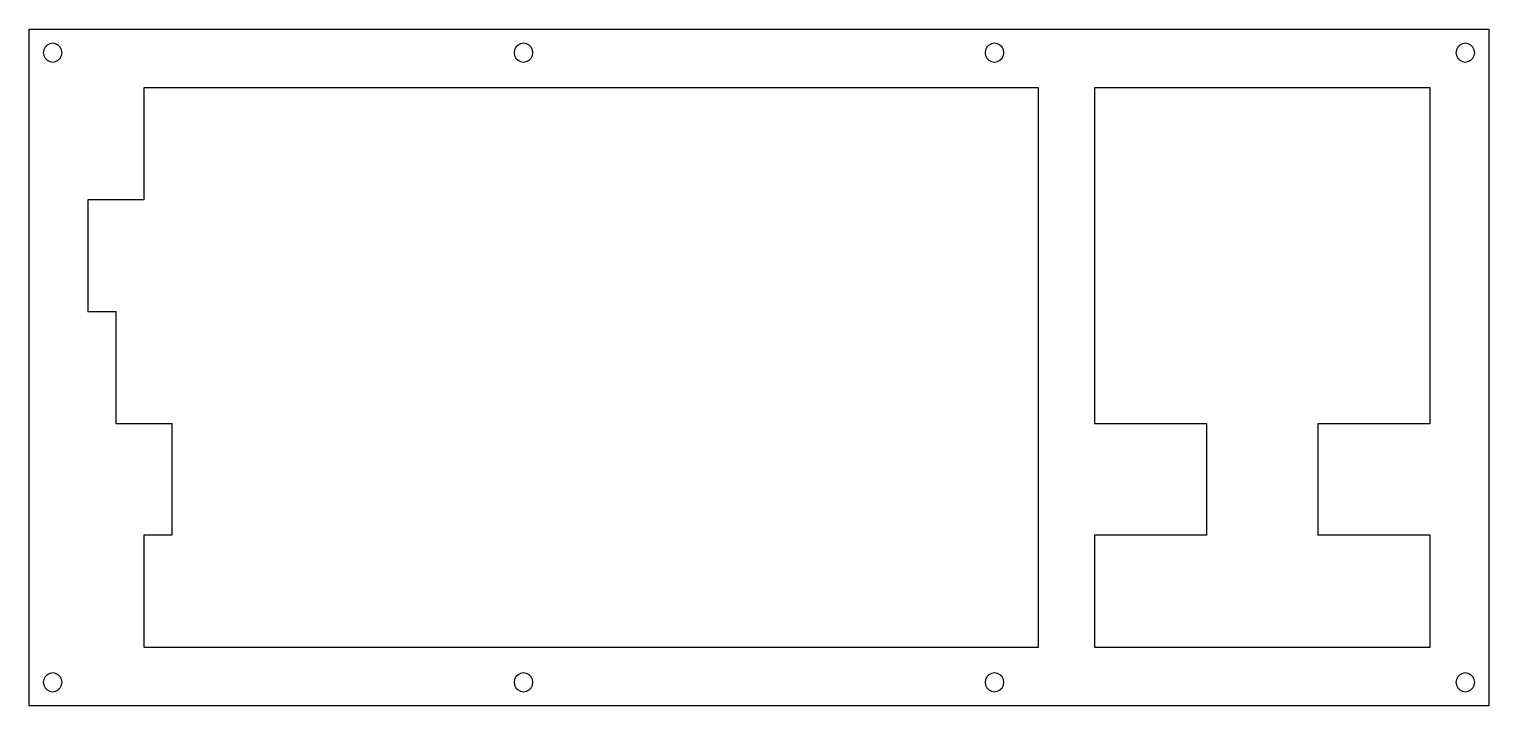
# Model space of a CAD drawing. Extents: x 0 to 249, y 0 to 115.
import ezdxf

# ---------------------------------------------------------------- set-up
doc = ezdxf.new("R2010")
doc.units = 0
doc.layers.get('0').update_dxf_attribs({"linetype": 'CONTINUOUS'})

msp = doc.modelspace()

# ---------------------------------------------------------------- linework, layer by layer
at = {"color": 0}
for p, q in [((0.09371, 115.343), (248.695, 115.343)), ((0.09371, 0.09371), (0.09371, 115.343)), ((248.695, 115.343), (248.695, 0.09371)), ((2.79879, 112.285), (2.57142, 111.838)), ((3.15157, 112.638), (2.79879, 112.285)), ((3.59943, 112.866), (3.15157, 112.638)), ((4.09416, 112.944), (3.59943, 112.866)), ((4.58749, 112.866), (4.09416, 112.944)), ((5.03396, 112.638), (4.58749, 112.866)), ((5.38812, 112.285), (5.03396, 112.638)), ((5.61414, 111.838), (5.38812, 112.285)), ((82.9991, 112.285), (82.7719, 111.838)), ((83.3533, 112.638), (82.9991, 112.285)), ((83.7985, 112.866), (83.3533, 112.638)), ((84.2931, 112.944), (83.7985, 112.866)), ((84.788, 112.866), (84.2931, 112.944)), ((85.2343, 112.638), (84.788, 112.866)), ((85.5871, 112.285), (85.2343, 112.638)), ((85.816, 111.838), (85.5871, 112.285)), ((163.2, 112.285), (162.972, 111.838)), ((163.554, 112.638), (163.2, 112.285)), ((164, 112.866), (163.554, 112.638)), ((164.494, 112.944), (164, 112.866)), ((164.989, 112.866), (164.494, 112.944)), ((165.435, 112.638), (164.989, 112.866)), ((165.789, 112.285), (165.435, 112.638)), ((166.017, 111.838), (165.789, 112.285)), ((243.4, 112.285), (243.173, 111.838)), ((243.754, 112.638), (243.4, 112.285)), ((244.199, 112.866), (243.754, 112.638)), ((244.694, 112.944), (244.199, 112.866)), ((245.189, 112.866), (244.694, 112.944)), ((245.635, 112.638), (245.189, 112.866)), ((245.988, 112.285), (245.635, 112.638)), ((246.216, 111.838), (245.988, 112.285)), ((2.57142, 111.838), (2.49425, 111.344)), ((2.49425, 111.344), (2.57142, 110.849)), ((2.57142, 110.849), (2.79879, 110.403)), ((2.79879, 110.403), (3.15157, 110.05)), ((3.15157, 110.05), (3.59943, 109.823)), ((3.59943, 109.823), (4.09416, 109.743)), ((4.09416, 109.743), (4.58749, 109.823)), ((4.58749, 109.823), (5.03396, 110.05)), ((5.03396, 110.05), (5.38812, 110.403)), ((5.38812, 110.403), (5.61414, 110.849)), ((5.69405, 111.344), (5.61414, 111.838)), ((5.61414, 110.849), (5.69405, 111.344)), ((82.7719, 111.838), (82.6932, 111.344)), ((82.6932, 111.344), (82.7719, 110.849)), ((82.7719, 110.849), (82.9991, 110.403)), ((82.9991, 110.403), (83.3533, 110.05)), ((83.3533, 110.05), (83.7985, 109.823)), ((83.7985, 109.823), (84.2931, 109.743)), ((84.2931, 109.743), (84.788, 109.823)), ((84.788, 109.823), (85.2343, 110.05)), ((85.2343, 110.05), (85.5871, 110.403)), ((85.5871, 110.403), (85.816, 110.849)), ((85.8933, 111.344), (85.816, 111.838)), ((85.816, 110.849), (85.8933, 111.344)), ((162.972, 111.838), (162.894, 111.344)), ((162.894, 111.344), (162.972, 110.849)), ((162.972, 110.849), (163.2, 110.403)), ((163.2, 110.403), (163.554, 110.05)), ((163.554, 110.05), (164, 109.823)), ((164, 109.823), (164.494, 109.743)), ((164.494, 109.743), (164.989, 109.823)), ((164.989, 109.823), (165.435, 110.05)), ((165.435, 110.05), (165.789, 110.403)), ((165.789, 110.403), (166.017, 110.849)), ((166.093, 111.344), (166.017, 111.838)), ((166.017, 110.849), (166.093, 111.344)), ((243.173, 111.838), (243.094, 111.344)), ((243.094, 111.344), (243.173, 110.849)), ((243.173, 110.849), (243.4, 110.403)), ((243.4, 110.403), (243.754, 110.05)), ((243.754, 110.05), (244.199, 109.823)), ((244.199, 109.823), (244.694, 109.743)), ((244.694, 109.743), (245.189, 109.823)), ((245.189, 109.823), (245.635, 110.05)), ((245.635, 110.05), (245.988, 110.403)), ((245.988, 110.403), (246.216, 110.849)), ((246.295, 111.344), (246.216, 111.838)), ((246.216, 110.849), (246.295, 111.344)), ((19.6164, 105.347), (19.6164, 86.2954)), ((172.019, 105.347), (19.6164, 105.347)), ((172.019, 10.0941), (172.019, 105.347)), ((181.541, 105.347), (181.541, 67.244)), ((238.694, 105.347), (181.541, 105.347)), ((238.694, 48.194), (238.694, 105.347)), ((19.6164, 86.2954), (10.0914, 86.2954)), ((10.0914, 86.2954), (10.0914, 67.244)), ((10.0914, 67.244), (14.8553, 67.244)), ((14.8553, 67.244), (14.8553, 48.194)), ((181.541, 67.244), (181.543, 67.244)), ((181.543, 67.244), (181.543, 48.194)), ((14.8553, 48.194), (24.3803, 48.194)), ((24.3803, 48.194), (24.3803, 29.1455)), ((181.543, 48.194), (200.593, 48.194)), ((200.593, 48.194), (200.593, 29.1455)), ((219.644, 29.1455), (219.644, 48.194)), ((219.644, 48.194), (238.694, 48.194)), ((24.3803, 29.1455), (19.6164, 29.1455)), ((19.6164, 29.1455), (19.6164, 10.0941)), ((200.593, 29.1455), (181.541, 29.1455)), ((181.541, 29.1455), (181.541, 10.0941)), ((238.694, 29.1455), (219.644, 29.1455)), ((238.694, 10.0941), (238.694, 29.1455)), ((19.6164, 10.0941), (172.019, 10.0941)), ((181.541, 10.0941), (238.694, 10.0941)), ((2.79879, 5.03259), (2.57142, 4.58749)), ((3.15157, 5.38674), (2.79879, 5.03259)), ((3.59943, 5.61414), (3.15157, 5.38674)), ((4.09416, 5.69267), (3.59943, 5.61414)), ((4.58749, 5.61414), (4.09416, 5.69267)), ((5.03396, 5.38674), (4.58749, 5.61414)), ((5.38812, 5.03259), (5.03396, 5.38674)), ((5.61414, 4.58749), (5.38812, 5.03259)), ((82.9991, 5.03259), (82.7719, 4.58749)), ((83.3533, 5.38674), (82.9991, 5.03259)), ((83.7985, 5.61414), (83.3533, 5.38674)), ((84.2931, 5.69267), (83.7985, 5.61414)), ((84.788, 5.61414), (84.2931, 5.69267)), ((85.2343, 5.38674), (84.788, 5.61414)), ((85.5871, 5.03259), (85.2343, 5.38674)), ((85.816, 4.58749), (85.5871, 5.03259)), ((163.2, 5.03259), (162.972, 4.58749)), ((163.554, 5.38674), (163.2, 5.03259)), ((164, 5.61414), (163.554, 5.38674)), ((164.494, 5.69267), (164, 5.61414)), ((164.989, 5.61414), (164.494, 5.69267)), ((165.435, 5.38674), (164.989, 5.61414)), ((165.789, 5.03259), (165.435, 5.38674)), ((166.017, 4.58749), (165.789, 5.03259)), ((243.4, 5.03259), (243.173, 4.58749)), ((243.754, 5.38674), (243.4, 5.03259)), ((244.199, 5.61414), (243.754, 5.38674)), ((244.694, 5.69267), (244.199, 5.61414)), ((245.189, 5.61414), (244.694, 5.69267)), ((245.635, 5.38674), (245.189, 5.61414)), ((245.988, 5.03259), (245.635, 5.38674)), ((246.216, 4.58749), (245.988, 5.03259)), ((2.57142, 4.58749), (2.49425, 4.09279)), ((2.49425, 4.09279), (2.57142, 3.59943)), ((2.57142, 3.59943), (2.79879, 3.15157)), ((2.79879, 3.15157), (3.15157, 2.79879)), ((3.15157, 2.79879), (3.59943, 2.57142)), ((3.59943, 2.57142), (4.09416, 2.49425)), ((4.09416, 2.49425), (4.58749, 2.57142)), ((4.58749, 2.57142), (5.03396, 2.79879)), ((5.03396, 2.79879), (5.38812, 3.15157)), ((5.38812, 3.15157), (5.61414, 3.59943)), ((5.69405, 4.09279), (5.61414, 4.58749)), ((5.61414, 3.59943), (5.69405, 4.09279)), ((82.7719, 4.58749), (82.6932, 4.09279)), ((82.6932, 4.09279), (82.7719, 3.59943)), ((82.7719, 3.59943), (82.9991, 3.15157)), ((82.9991, 3.15157), (83.3533, 2.79879)), ((83.3533, 2.79879), (83.7985, 2.57142)), ((83.7985, 2.57142), (84.2931, 2.49425)), ((84.2931, 2.49425), (84.788, 2.57142)), ((84.788, 2.57142), (85.2343, 2.79879)), ((85.2343, 2.79879), (85.5871, 3.15157)), ((85.5871, 3.15157), (85.816, 3.59943)), ((85.8933, 4.09279), (85.816, 4.58749)), ((85.816, 3.59943), (85.8933, 4.09279)), ((162.972, 4.58749), (162.894, 4.09279)), ((162.894, 4.09279), (162.972, 3.59943)), ((162.972, 3.59943), (163.2, 3.15157)), ((163.2, 3.15157), (163.554, 2.79879)), ((163.554, 2.79879), (164, 2.57142)), ((164, 2.57142), (164.494, 2.49425)), ((164.494, 2.49425), (164.989, 2.57142)), ((164.989, 2.57142), (165.435, 2.79879)), ((165.435, 2.79879), (165.789, 3.15157)), ((165.789, 3.15157), (166.017, 3.59943)), ((166.093, 4.09279), (166.017, 4.58749)), ((166.017, 3.59943), (166.093, 4.09279)), ((243.173, 4.58749), (243.094, 4.09279)), ((243.094, 4.09279), (243.173, 3.59943)), ((243.173, 3.59943), (243.4, 3.15157)), ((243.4, 3.15157), (243.754, 2.79879)), ((243.754, 2.79879), (244.199, 2.57142)), ((244.199, 2.57142), (244.694, 2.49425)), ((244.694, 2.49425), (245.189, 2.57142)), ((245.189, 2.57142), (245.635, 2.79879)), ((245.635, 2.79879), (245.988, 3.15157)), ((245.988, 3.15157), (246.216, 3.59943)), ((246.295, 4.09279), (246.216, 4.58749)), ((246.216, 3.59943), (246.295, 4.09279)), ((248.695, 0.09371), (0.09371, 0.09371))]:
    msp.add_line(p, q, dxfattribs=at)

doc.saveas('drawing.dxf')
